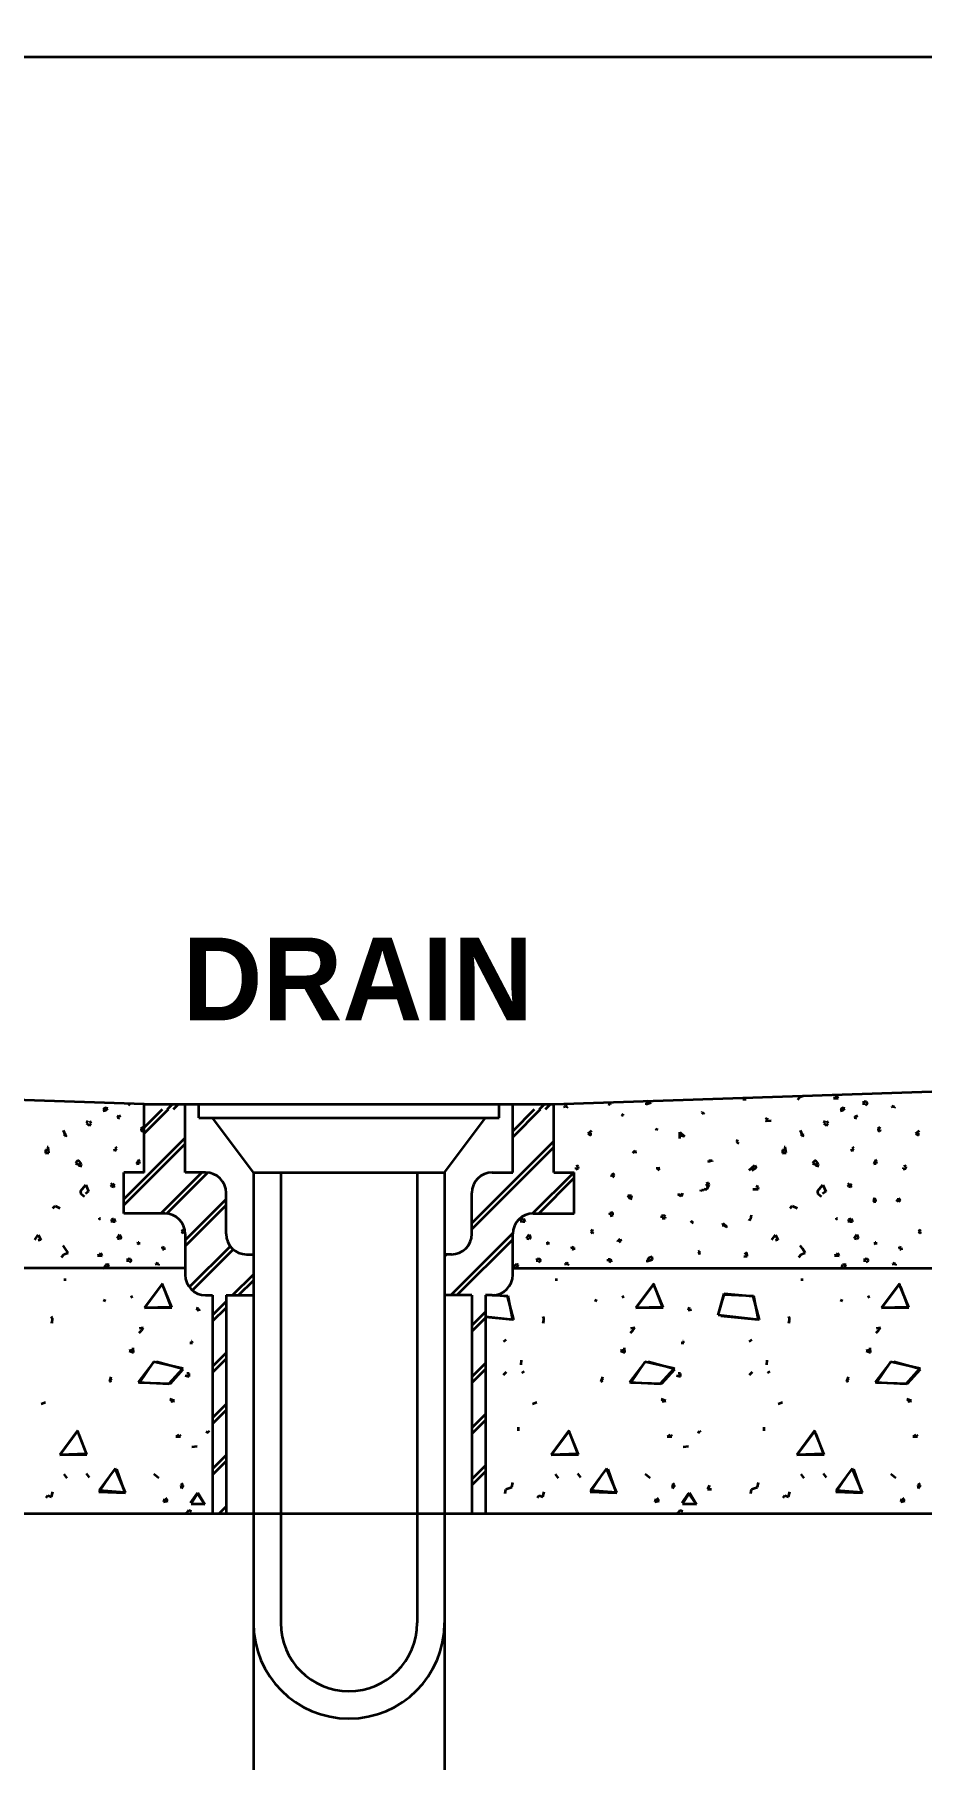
# Model space of a CAD drawing. Header units: inches. Extents: x 2025 to 34930, y -6955 to 4650.
# Drawn here: x 9650.2 to 9695.1, y -2559.7 to -2472.5 of the extents above; entities that cross this region are included whole.
import ezdxf
from ezdxf.enums import TextEntityAlignment as Align

# ---------------------------------------------------------------- set-up
doc = ezdxf.new("R2010")
doc.units = ezdxf.units.IN
doc.header["$MEASUREMENT"] = 0
doc.layers.add('PDF-TEXT', color=7, linetype='Continuous', lineweight=35)
doc.styles.add('Century Gothic_B', font='GOTHICB.TTF', dxfattribs={"height": 6.659722})
doc.styles.add('SWISS', font='swissl.ttf')
doc.dimstyles.new('STANDARD$7', dxfattribs={"dimscale": 48, "dimtxt": 0.125, "dimasz": 0.125, "dimexe": 0.0625, "dimexo": 0.0625, "dimgap": 0.0625, "dimtad": 1, "dimdec": 0, "dimzin": 3, "dimdsep": 46, "dimlunit": 4, "dimtxsty": 'SWISS', "dimcen": 0.0625, "dimadec": 0, "dimazin": 0, "dimtfac": 1, "dimtdec": 0, "dimtmove": 0, "dimatfit": 3, "dimfxl": 1, "dimfrac": 2, "dimtolj": 1, "dimtzin": 0, "dimarcsym": 0})

msp = doc.modelspace()

# ---------------------------------------------------------------- linework, layer by layer
at = {"layer": 'PDF-TEXT'}
for p, q in [((9606.096, -2473.615), (9725.539, -2473.615)), ((9655.79, -2526.593), (9617.047, -2525.28)), ((9676.508, -2526.593), (9715.251, -2525.28)), ((9653.79, -2526.773), (9653.719, -2526.879)), ((9653.719, -2526.925), (9653.831, -2526.917)), ((9653.941, -2526.804), (9653.79, -2526.773)), ((9653.831, -2526.917), (9653.941, -2526.804)), ((9655.08, -2526.566), (9654.97, -2526.655)), ((9655.79, -2526.593), (9676.508, -2526.593)), ((9655.79, -2530.047), (9655.79, -2526.593)), ((9655.79, -2527.777), (9656.722, -2526.846)), ((9655.79, -2528.081), (9657.025, -2526.846)), ((9656.975, -2526.846), (9657.227, -2526.593)), ((9657.279, -2526.846), (9657.532, -2526.593)), ((9657.862, -2530.047), (9657.862, -2526.593)), ((9658.553, -2527.283), (9658.553, -2526.593)), ((9673.746, -2527.283), (9673.746, -2526.593)), ((9674.436, -2530.047), (9674.436, -2526.593)), ((9674.436, -2527.95), (9675.54, -2526.846)), ((9674.436, -2528.255), (9675.845, -2526.846)), ((9675.792, -2526.846), (9676.045, -2526.593)), ((9676.097, -2526.846), (9676.35, -2526.593)), ((9676.508, -2530.047), (9676.508, -2526.593)), ((9677.054, -2526.686), (9677.108, -2526.673)), ((9677.089, -2526.778), (9677.054, -2526.686)), ((9677.108, -2526.673), (9677.18, -2526.721)), ((9677.18, -2526.721), (9677.153, -2526.799)), ((9679.361, -2526.634), (9679.26, -2526.588)), ((9679.332, -2526.497), (9679.361, -2526.634)), ((9681.267, -2526.432), (9681.18, -2526.526)), ((9681.18, -2526.526), (9681.188, -2526.631)), ((9681.185, -2526.588), (9681.444, -2526.5)), ((9686.074, -2526.339), (9686.239, -2526.335)), ((9688.85, -2526.379), (9688.983, -2526.228)), ((9688.983, -2526.228), (9689.131, -2526.165)), ((9690.746, -2526.28), (9690.666, -2526.293)), ((9690.666, -2526.293), (9690.893, -2526.311)), ((9690.827, -2526.178), (9690.751, -2526.317)), ((9690.893, -2526.311), (9690.827, -2526.178)), ((9691.081, -2526.773), (9691.01, -2526.879)), ((9691.01, -2526.925), (9691.122, -2526.917)), ((9691.232, -2526.804), (9691.081, -2526.773)), ((9691.122, -2526.917), (9691.232, -2526.804)), ((9692.201, -2526.622), (9692.197, -2526.44)), ((9692.197, -2526.44), (9692.31, -2526.459)), ((9692.374, -2526.573), (9692.261, -2526.655)), ((9692.31, -2526.459), (9692.374, -2526.573)), ((9693.628, -2526.686), (9693.682, -2526.673)), ((9693.662, -2526.778), (9693.628, -2526.686)), ((9693.682, -2526.673), (9693.754, -2526.721)), ((9693.754, -2526.721), (9693.727, -2526.799)), ((9652.933, -2527.434), (9652.875, -2527.56)), ((9652.875, -2527.56), (9653.014, -2527.665)), ((9653.014, -2527.665), (9653.1, -2527.564)), ((9653.1, -2527.564), (9653.042, -2527.451)), ((9654.429, -2527.205), (9654.485, -2527.281)), ((9654.485, -2527.238), (9654.429, -2527.205)), ((9654.445, -2527.27), (9654.589, -2527.179)), ((9654.485, -2527.281), (9654.464, -2527.353)), ((9654.589, -2527.179), (9654.485, -2527.238)), ((9655.644, -2527.752), (9655.636, -2527.926)), ((9655.753, -2527.841), (9655.644, -2527.752)), ((9658.553, -2527.283), (9673.746, -2527.283)), ((9661.316, -2530.047), (9659.243, -2527.283)), ((9670.983, -2530.047), (9673.056, -2527.283)), ((9680.02, -2527.105), (9679.948, -2527.159)), ((9679.956, -2527.142), (9680.026, -2527.157)), ((9679.971, -2527.174), (9679.956, -2527.142)), ((9680.026, -2527.157), (9680.02, -2527.105)), ((9684.024, -2526.956), (9683.995, -2527.013)), ((9683.995, -2527.013), (9684.086, -2527.089)), ((9684.086, -2527.089), (9684.129, -2527.009)), ((9687.214, -2527.434), (9687.517, -2527.421)), ((9687.269, -2527.458), (9687.214, -2527.434)), ((9687.238, -2527.353), (9687.3, -2527.29)), ((9687.3, -2527.29), (9687.269, -2527.458)), ((9690.224, -2527.434), (9690.166, -2527.56)), ((9690.166, -2527.56), (9690.306, -2527.665)), ((9690.306, -2527.665), (9690.391, -2527.564)), ((9690.391, -2527.564), (9690.333, -2527.451)), ((9691.72, -2527.205), (9691.777, -2527.281)), ((9691.777, -2527.238), (9691.72, -2527.205)), ((9691.736, -2527.27), (9691.88, -2527.179)), ((9691.777, -2527.281), (9691.755, -2527.353)), ((9691.88, -2527.179), (9691.777, -2527.238)), ((9692.936, -2527.752), (9692.928, -2527.926)), ((9693.044, -2527.841), (9692.936, -2527.752)), ((9651.692, -2527.916), (9651.819, -2528.231)), ((9651.865, -2528.163), (9651.699, -2528.133)), ((9651.819, -2528.231), (9651.865, -2528.163)), ((9654.755, -2531.403), (9657.863, -2528.295)), ((9654.755, -2531.708), (9657.863, -2528.6)), ((9655.636, -2527.926), (9655.716, -2527.983)), ((9655.716, -2527.983), (9655.753, -2527.881)), ((9672.365, -2532.611), (9676.508, -2528.468)), ((9678.423, -2527.935), (9678.233, -2528.092)), ((9678.233, -2528.092), (9678.382, -2528.173)), ((9678.382, -2528.173), (9678.39, -2528.061)), ((9681.701, -2527.892), (9681.677, -2527.837)), ((9681.695, -2527.909), (9681.738, -2527.828)), ((9681.738, -2527.828), (9681.701, -2527.892)), ((9682.893, -2528.328), (9682.893, -2528.006)), ((9682.893, -2528.006), (9683.12, -2528.231)), ((9682.953, -2528.201), (9682.933, -2528.133)), ((9683.12, -2528.231), (9682.953, -2528.201)), ((9685.805, -2528.389), (9685.751, -2528.506)), ((9685.751, -2528.506), (9685.811, -2528.537)), ((9685.811, -2528.537), (9685.866, -2528.583)), ((9688.983, -2527.916), (9689.11, -2528.231)), ((9689.157, -2528.163), (9688.99, -2528.133)), ((9689.11, -2528.231), (9689.157, -2528.163)), ((9692.928, -2527.926), (9693.008, -2527.983)), ((9693.008, -2527.983), (9693.044, -2527.881)), ((9694.996, -2527.935), (9694.806, -2528.092)), ((9694.806, -2528.092), (9694.956, -2528.173)), ((9694.956, -2528.173), (9694.964, -2528.061)), ((9650.791, -2528.898), (9650.798, -2529.063)), ((9650.885, -2528.935), (9650.791, -2528.898)), ((9650.798, -2529.063), (9650.972, -2529.055)), ((9650.925, -2528.763), (9650.878, -2528.77)), ((9650.972, -2529.055), (9650.925, -2528.763)), ((9652.403, -2529.472), (9652.306, -2529.579)), ((9652.481, -2529.439), (9652.403, -2529.472)), ((9652.613, -2529.625), (9652.481, -2529.439)), ((9654.263, -2528.857), (9654.309, -2528.977)), ((9654.309, -2528.977), (9654.385, -2528.831)), ((9654.385, -2528.831), (9654.338, -2528.746)), ((9655.514, -2529.422), (9655.405, -2529.607)), ((9655.569, -2529.494), (9655.493, -2529.389)), ((9655.526, -2529.601), (9655.569, -2529.494)), ((9672.365, -2532.915), (9676.508, -2528.772)), ((9680.511, -2529.048), (9680.624, -2528.943)), ((9680.624, -2528.943), (9680.637, -2529.07)), ((9684.38, -2529.557), (9684.347, -2529.437)), ((9684.347, -2529.437), (9684.527, -2529.437)), ((9684.514, -2529.49), (9684.454, -2529.445)), ((9684.527, -2529.437), (9684.514, -2529.49)), ((9688.083, -2528.898), (9688.089, -2529.063)), ((9688.176, -2528.935), (9688.083, -2528.898)), ((9688.089, -2529.063), (9688.263, -2529.055)), ((9688.216, -2528.763), (9688.17, -2528.77)), ((9688.263, -2529.055), (9688.216, -2528.763)), ((9689.694, -2529.472), (9689.598, -2529.579)), ((9689.772, -2529.439), (9689.694, -2529.472)), ((9689.904, -2529.625), (9689.772, -2529.439)), ((9691.554, -2528.857), (9691.6, -2528.977)), ((9691.6, -2528.977), (9691.676, -2528.831)), ((9691.676, -2528.831), (9691.629, -2528.746)), ((9692.806, -2529.422), (9692.697, -2529.607)), ((9692.86, -2529.494), (9692.784, -2529.389)), ((9692.817, -2529.601), (9692.86, -2529.494)), ((9652.306, -2529.579), (9652.494, -2529.662)), ((9652.494, -2529.662), (9652.506, -2529.751)), ((9652.559, -2529.775), (9652.613, -2529.625)), ((9654.755, -2532.118), (9654.755, -2530.047)), ((9655.79, -2530.047), (9654.755, -2530.047)), ((9655.405, -2529.607), (9655.526, -2529.601)), ((9656.629, -2532.118), (9658.7, -2530.046)), ((9656.916, -2532.136), (9658.987, -2530.065)), ((9658.898, -2530.047), (9657.862, -2530.047)), ((9661.316, -2530.047), (9661.316, -2561.813)), ((9661.316, -2530.047), (9670.983, -2530.047)), ((9662.697, -2530.047), (9662.697, -2552.836)), ((9669.602, -2530.047), (9669.602, -2552.836)), ((9670.983, -2530.047), (9670.983, -2561.813)), ((9673.4, -2530.047), (9674.436, -2530.047)), ((9675.44, -2532.126), (9677.518, -2530.047)), ((9675.752, -2532.118), (9677.544, -2530.326)), ((9676.508, -2530.047), (9677.544, -2530.047)), ((9677.544, -2532.118), (9677.544, -2530.047)), ((9677.625, -2529.804), (9677.62, -2529.88)), ((9677.62, -2529.88), (9677.74, -2529.849)), ((9677.691, -2529.706), (9677.65, -2529.745)), ((9677.757, -2529.753), (9677.691, -2529.706)), ((9677.74, -2529.849), (9677.757, -2529.753)), ((9679.447, -2530.161), (9679.421, -2530.273)), ((9679.49, -2530.102), (9679.447, -2530.161)), ((9679.591, -2530.189), (9679.49, -2530.102)), ((9679.496, -2530.301), (9679.591, -2530.189)), ((9681.877, -2529.823), (9681.693, -2529.839)), ((9681.776, -2529.937), (9681.877, -2529.823)), ((9686.395, -2529.932), (9686.682, -2529.677)), ((9686.749, -2529.812), (9686.535, -2529.94)), ((9686.682, -2529.677), (9686.749, -2529.812)), ((9689.598, -2529.579), (9689.786, -2529.662)), ((9689.786, -2529.662), (9689.798, -2529.751)), ((9689.85, -2529.775), (9689.904, -2529.625)), ((9692.697, -2529.607), (9692.817, -2529.601)), ((9694.199, -2529.804), (9694.194, -2529.88)), ((9694.194, -2529.88), (9694.314, -2529.849)), ((9694.265, -2529.706), (9694.224, -2529.745)), ((9694.331, -2529.753), (9694.265, -2529.706)), ((9694.314, -2529.849), (9694.331, -2529.753)), ((9652.566, -2530.996), (9652.833, -2530.666)), ((9652.619, -2531.154), (9652.566, -2530.996)), ((9652.766, -2531.288), (9652.619, -2531.154)), ((9652.979, -2531.004), (9652.82, -2531.124)), ((9652.833, -2530.666), (9652.979, -2531.004)), ((9654.16, -2530.608), (9654.104, -2530.678)), ((9654.104, -2530.678), (9654.148, -2530.75)), ((9654.148, -2530.75), (9654.237, -2530.774)), ((9654.234, -2530.658), (9654.208, -2530.61)), ((9654.297, -2530.728), (9654.234, -2530.658)), ((9654.237, -2530.774), (9654.297, -2530.728)), ((9659.934, -2533.154), (9659.934, -2531.082)), ((9672.364, -2533.154), (9672.364, -2531.082)), ((9680.251, -2531.206), (9680.451, -2531.206)), ((9680.365, -2531.371), (9680.251, -2531.206)), ((9680.451, -2531.206), (9680.391, -2531.438)), ((9682.786, -2531.161), (9682.946, -2531.251)), ((9682.993, -2531.191), (9682.786, -2531.161)), ((9682.946, -2531.251), (9683.019, -2531.101)), ((9683.019, -2531.101), (9682.959, -2531.266)), ((9683.95, -2531.005), (9683.96, -2530.924)), ((9683.96, -2530.924), (9684.086, -2530.95)), ((9684.086, -2530.95), (9684.123, -2530.872)), ((9684.123, -2530.872), (9684.191, -2530.889)), ((9684.191, -2530.889), (9684.262, -2530.894)), ((9684.338, -2530.573), (9684.223, -2530.621)), ((9684.223, -2530.621), (9684.282, -2530.761)), ((9684.262, -2530.894), (9684.371, -2530.667)), ((9684.371, -2530.667), (9684.338, -2530.573)), ((9686.578, -2530.896), (9686.849, -2530.894)), ((9686.863, -2530.796), (9686.753, -2530.737)), ((9686.849, -2530.894), (9686.863, -2530.796)), ((9689.857, -2530.996), (9690.124, -2530.666)), ((9689.911, -2531.154), (9689.857, -2530.996)), ((9690.057, -2531.288), (9689.911, -2531.154)), ((9690.271, -2531.004), (9690.111, -2531.124)), ((9690.124, -2530.666), (9690.271, -2531.004)), ((9691.451, -2530.608), (9691.395, -2530.678)), ((9691.395, -2530.678), (9691.439, -2530.75)), ((9691.439, -2530.75), (9691.529, -2530.774)), ((9691.525, -2530.658), (9691.499, -2530.61)), ((9691.589, -2530.728), (9691.525, -2530.658)), ((9691.529, -2530.774), (9691.589, -2530.728)), ((9651.173, -2531.86), (9651.278, -2531.731)), ((9651.278, -2531.731), (9651.528, -2531.849)), ((9656.826, -2532.118), (9654.755, -2532.118)), ((9657.862, -2533.475), (9659.934, -2531.403)), ((9657.862, -2533.779), (9659.934, -2531.708)), ((9675.472, -2532.118), (9677.544, -2532.118)), ((9679.364, -2532.102), (9679.321, -2532.185)), ((9679.496, -2532.075), (9679.364, -2532.102)), ((9679.492, -2532.206), (9679.496, -2532.075)), ((9688.464, -2531.86), (9688.569, -2531.731)), ((9688.569, -2531.731), (9688.819, -2531.849)), ((9692.714, -2531.334), (9692.679, -2531.531)), ((9692.679, -2531.531), (9692.804, -2531.515)), ((9692.806, -2531.421), (9692.745, -2531.375)), ((9692.804, -2531.515), (9692.806, -2531.421)), ((9693.956, -2531.528), (9693.84, -2531.443)), ((9693.947, -2531.341), (9694.042, -2531.452)), ((9693.964, -2531.515), (9693.947, -2531.341)), ((9694.042, -2531.452), (9693.956, -2531.528)), ((9653.494, -2532.346), (9653.509, -2532.363)), ((9653.509, -2532.363), (9653.504, -2532.422)), ((9653.504, -2532.422), (9653.564, -2532.378)), ((9653.564, -2532.378), (9653.546, -2532.365)), ((9654.152, -2532.418), (9654.259, -2532.372)), ((9654.162, -2532.579), (9654.152, -2532.418)), ((9654.325, -2532.542), (9654.22, -2532.546)), ((9654.259, -2532.372), (9654.325, -2532.542)), ((9657.74, -2532.936), (9657.669, -2533.03)), ((9657.669, -2533.03), (9657.742, -2533.137)), ((9657.777, -2533.026), (9657.74, -2532.936)), ((9657.742, -2533.137), (9657.783, -2533.05)), ((9674.869, -2532.418), (9674.976, -2532.372)), ((9674.879, -2532.579), (9674.869, -2532.418)), ((9675.042, -2532.542), (9674.938, -2532.546)), ((9674.976, -2532.372), (9675.042, -2532.542)), ((9678.458, -2532.936), (9678.386, -2533.03)), ((9678.386, -2533.03), (9678.46, -2533.137)), ((9678.495, -2533.026), (9678.458, -2532.936)), ((9678.46, -2533.137), (9678.501, -2533.05)), ((9679.37, -2532.243), (9679.492, -2532.206)), ((9681.965, -2532.235), (9681.961, -2532.335)), ((9682.102, -2532.23), (9681.965, -2532.235)), ((9681.997, -2532.355), (9682.151, -2532.353)), ((9682.167, -2532.296), (9682.102, -2532.23)), ((9682.151, -2532.353), (9682.167, -2532.296)), ((9683.44, -2532.51), (9683.54, -2532.562)), ((9683.48, -2532.54), (9683.44, -2532.51)), ((9683.54, -2532.562), (9683.486, -2532.63)), ((9685.068, -2532.615), (9685.267, -2532.795)), ((9685.121, -2532.787), (9685.068, -2532.615)), ((9685.234, -2532.817), (9685.081, -2532.705)), ((9685.267, -2532.795), (9685.234, -2532.817)), ((9686.461, -2532.405), (9686.395, -2532.48)), ((9686.395, -2532.48), (9686.408, -2532.435)), ((9686.502, -2532.21), (9686.461, -2532.405)), ((9690.785, -2532.346), (9690.801, -2532.363)), ((9690.801, -2532.363), (9690.795, -2532.422)), ((9690.795, -2532.422), (9690.855, -2532.378)), ((9690.855, -2532.378), (9690.838, -2532.365)), ((9691.443, -2532.418), (9691.55, -2532.372)), ((9691.453, -2532.579), (9691.443, -2532.418)), ((9691.616, -2532.542), (9691.511, -2532.546)), ((9691.55, -2532.372), (9691.616, -2532.542)), ((9695.031, -2532.936), (9694.96, -2533.03)), ((9694.96, -2533.03), (9695.034, -2533.137)), ((9695.069, -2533.026), (9695.031, -2532.936)), ((9695.034, -2533.137), (9695.075, -2533.05)), ((9650.251, -2533.447), (9650.431, -2533.207)), ((9650.431, -2533.207), (9650.551, -2533.454)), ((9650.551, -2533.454), (9650.431, -2533.484)), ((9651.796, -2533.885), (9651.691, -2533.748)), ((9651.934, -2534.105), (9651.796, -2533.885)), ((9654.414, -2533.382), (9654.544, -2533.192)), ((9654.554, -2533.419), (9654.455, -2533.412)), ((9654.544, -2533.192), (9654.622, -2533.357)), ((9654.622, -2533.357), (9654.554, -2533.419)), ((9655.514, -2533.687), (9655.458, -2533.643)), ((9655.474, -2533.643), (9655.483, -2533.573)), ((9655.483, -2533.573), (9655.512, -2533.573)), ((9655.512, -2533.573), (9655.514, -2533.687)), ((9656.71, -2533.807), (9656.801, -2533.842)), ((9656.729, -2533.933), (9656.71, -2533.807)), ((9656.807, -2533.957), (9656.739, -2533.931)), ((9656.801, -2533.842), (9656.807, -2533.957)), ((9657.862, -2533.154), (9657.862, -2535.226)), ((9658.087, -2535.839), (9660.16, -2533.767)), ((9658.232, -2535.999), (9660.301, -2533.931)), ((9671.304, -2536.261), (9674.443, -2533.123)), ((9671.608, -2536.261), (9674.436, -2533.434)), ((9674.436, -2535.226), (9674.436, -2533.154)), ((9675.131, -2533.382), (9675.261, -2533.192)), ((9675.271, -2533.419), (9675.172, -2533.412)), ((9675.261, -2533.192), (9675.339, -2533.357)), ((9675.339, -2533.357), (9675.271, -2533.419)), ((9676.232, -2533.687), (9676.175, -2533.643)), ((9676.191, -2533.643), (9676.201, -2533.573)), ((9676.201, -2533.573), (9676.23, -2533.573)), ((9676.23, -2533.573), (9676.232, -2533.687)), ((9677.427, -2533.807), (9677.518, -2533.842)), ((9677.446, -2533.933), (9677.427, -2533.807)), ((9677.525, -2533.957), (9677.456, -2533.931)), ((9677.518, -2533.842), (9677.525, -2533.957)), ((9679.752, -2533.562), (9679.785, -2533.478)), ((9679.785, -2533.478), (9679.863, -2533.425)), ((9679.911, -2533.519), (9679.82, -2533.593)), ((9679.863, -2533.425), (9679.911, -2533.519)), ((9687.542, -2533.447), (9687.723, -2533.207)), ((9687.723, -2533.207), (9687.843, -2533.454)), ((9687.843, -2533.454), (9687.723, -2533.484)), ((9689.087, -2533.885), (9688.983, -2533.748)), ((9689.225, -2534.105), (9689.087, -2533.885)), ((9691.705, -2533.382), (9691.835, -2533.192)), ((9691.845, -2533.419), (9691.746, -2533.412)), ((9691.835, -2533.192), (9691.913, -2533.357)), ((9691.913, -2533.357), (9691.845, -2533.419)), ((9692.806, -2533.687), (9692.749, -2533.643)), ((9692.765, -2533.643), (9692.775, -2533.573)), ((9692.775, -2533.573), (9692.804, -2533.573)), ((9692.804, -2533.573), (9692.806, -2533.687)), ((9694.001, -2533.807), (9694.092, -2533.842)), ((9694.02, -2533.933), (9694.001, -2533.807)), ((9694.098, -2533.957), (9694.03, -2533.931)), ((9694.092, -2533.842), (9694.098, -2533.957)), ((9651.612, -2534.33), (9651.745, -2534.179)), ((9651.745, -2534.179), (9651.934, -2534.105)), ((9653.508, -2534.232), (9653.428, -2534.245)), ((9653.428, -2534.245), (9653.655, -2534.262)), ((9653.589, -2534.129), (9653.514, -2534.269)), ((9653.655, -2534.262), (9653.589, -2534.129)), ((9653.844, -2534.724), (9653.768, -2534.838)), ((9653.933, -2534.705), (9653.844, -2534.724)), ((9653.911, -2534.864), (9653.995, -2534.755)), ((9653.993, -2534.72), (9653.933, -2534.705)), ((9653.995, -2534.755), (9653.993, -2534.72)), ((9654.959, -2534.391), (9655.072, -2534.411)), ((9654.963, -2534.574), (9654.959, -2534.391)), ((9655.136, -2534.524), (9655.023, -2534.607)), ((9655.072, -2534.411), (9655.136, -2534.524)), ((9656.39, -2534.637), (9656.444, -2534.624)), ((9656.425, -2534.729), (9656.39, -2534.637)), ((9656.444, -2534.624), (9656.516, -2534.672)), ((9656.516, -2534.672), (9656.489, -2534.751)), ((9660.97, -2534.19), (9661.316, -2534.19)), ((9670.983, -2534.297), (9671.089, -2534.19)), ((9671.328, -2534.19), (9670.983, -2534.19)), ((9674.561, -2534.724), (9674.485, -2534.838)), ((9674.65, -2534.705), (9674.561, -2534.724)), ((9674.629, -2534.864), (9674.712, -2534.755)), ((9674.71, -2534.72), (9674.65, -2534.705)), ((9674.712, -2534.755), (9674.71, -2534.72)), ((9675.677, -2534.391), (9675.789, -2534.411)), ((9675.68, -2534.574), (9675.677, -2534.391)), ((9675.853, -2534.524), (9675.741, -2534.607)), ((9675.789, -2534.411), (9675.853, -2534.524)), ((9677.107, -2534.637), (9677.161, -2534.624)), ((9677.142, -2534.729), (9677.107, -2534.637)), ((9677.161, -2534.624), (9677.233, -2534.672)), ((9677.233, -2534.672), (9677.206, -2534.751)), ((9679.257, -2534.439), (9679.384, -2534.439)), ((9679.267, -2534.526), (9679.257, -2534.439)), ((9679.415, -2534.585), (9679.314, -2534.539)), ((9679.384, -2534.439), (9679.415, -2534.585)), ((9681.334, -2534.362), (9681.233, -2534.478)), ((9681.233, -2534.478), (9681.241, -2534.583)), ((9681.239, -2534.539), (9681.497, -2534.452)), ((9681.491, -2534.319), (9681.334, -2534.362)), ((9681.497, -2534.452), (9681.491, -2534.319)), ((9683.888, -2534.033), (9683.811, -2534.068)), ((9683.811, -2534.068), (9683.906, -2534.179)), ((9683.878, -2534.19), (9683.888, -2534.033)), ((9686.128, -2534.29), (9686.293, -2534.286)), ((9686.285, -2534.09), (9686.158, -2534.197)), ((9686.293, -2534.286), (9686.285, -2534.09)), ((9688.903, -2534.33), (9689.037, -2534.179)), ((9689.037, -2534.179), (9689.225, -2534.105)), ((9690.799, -2534.232), (9690.719, -2534.245)), ((9690.719, -2534.245), (9690.946, -2534.262)), ((9690.88, -2534.129), (9690.805, -2534.269)), ((9690.946, -2534.262), (9690.88, -2534.129)), ((9691.135, -2534.724), (9691.059, -2534.838)), ((9691.224, -2534.705), (9691.135, -2534.724)), ((9691.203, -2534.864), (9691.286, -2534.755)), ((9691.284, -2534.72), (9691.224, -2534.705)), ((9691.286, -2534.755), (9691.284, -2534.72)), ((9692.25, -2534.391), (9692.363, -2534.411)), ((9692.254, -2534.574), (9692.25, -2534.391)), ((9692.427, -2534.524), (9692.315, -2534.607)), ((9692.363, -2534.411), (9692.427, -2534.524)), ((9693.681, -2534.637), (9693.735, -2534.624)), ((9693.716, -2534.729), (9693.681, -2534.637)), ((9693.735, -2534.624), (9693.807, -2534.672)), ((9693.807, -2534.672), (9693.78, -2534.751)), ((9657.862, -2534.88), (9573.528, -2534.88)), ((9651.727, -2535.465), (9651.842, -2535.459)), ((9653.719, -2534.88), (9653.884, -2534.868)), ((9653.884, -2534.868), (9653.911, -2534.864)), ((9656.723, -2535.666), (9655.799, -2536.901)), ((9656.692, -2535.677), (9655.804, -2536.884)), ((9657.179, -2536.884), (9656.692, -2535.677)), ((9660.254, -2536.261), (9661.316, -2535.201)), ((9660.559, -2536.261), (9661.316, -2535.506)), ((9674.436, -2534.88), (9674.602, -2534.868)), ((9674.436, -2534.88), (9736.588, -2534.88)), ((9674.602, -2534.868), (9674.629, -2534.864)), ((9676.588, -2535.465), (9676.703, -2535.459)), ((9681.584, -2535.666), (9680.66, -2536.901)), ((9681.553, -2535.677), (9680.665, -2536.884)), ((9682.039, -2536.884), (9681.553, -2535.677)), ((9689.018, -2535.465), (9689.133, -2535.459)), ((9691.01, -2534.88), (9691.175, -2534.868)), ((9691.175, -2534.868), (9691.203, -2534.864)), ((9694.015, -2535.666), (9693.091, -2536.901)), ((9693.983, -2535.677), (9693.096, -2536.884)), ((9694.47, -2536.884), (9693.983, -2535.677)), ((9653.759, -2536.57), (9653.813, -2536.456)), ((9655.111, -2536.362), (9655.217, -2536.305)), ((9657.154, -2536.845), (9656.77, -2535.835)), ((9658.898, -2536.262), (9659.244, -2536.262)), ((9659.244, -2536.262), (9659.244, -2547.311)), ((9659.934, -2536.262), (9659.934, -2547.311)), ((9659.934, -2536.262), (9661.316, -2536.262)), ((9672.364, -2536.262), (9670.983, -2536.262)), ((9672.364, -2536.262), (9672.364, -2547.311)), ((9673.055, -2536.262), (9673.055, -2547.311)), ((9673.4, -2536.262), (9673.055, -2536.262)), ((9673.416, -2536.258), (9674.191, -2536.294)), ((9673.493, -2536.242), (9674.154, -2536.302)), ((9674.154, -2536.302), (9674.479, -2537.508)), ((9674.191, -2536.294), (9674.415, -2537.5)), ((9678.621, -2536.57), (9678.674, -2536.456)), ((9679.972, -2536.362), (9680.078, -2536.305)), ((9682.015, -2536.845), (9681.631, -2535.835)), ((9684.82, -2537.271), (9685.127, -2536.169)), ((9684.832, -2537.265), (9685.125, -2536.224)), ((9685.125, -2536.224), (9686.621, -2536.294)), ((9685.127, -2536.169), (9686.585, -2536.302)), ((9686.585, -2536.302), (9686.909, -2537.508)), ((9686.621, -2536.294), (9686.845, -2537.5)), ((9691.051, -2536.57), (9691.105, -2536.456)), ((9692.403, -2536.362), (9692.508, -2536.305)), ((9694.445, -2536.845), (9694.062, -2535.835)), ((9651.09, -2537.329), (9651.132, -2537.414)), ((9651.132, -2537.414), (9651.117, -2537.671)), ((9655.799, -2536.901), (9657.179, -2536.884)), ((9655.804, -2536.884), (9657.154, -2536.845)), ((9658.491, -2536.86), (9658.452, -2537.014)), ((9658.452, -2537.014), (9658.615, -2536.976)), ((9659.244, -2537.272), (9659.934, -2536.582)), ((9659.244, -2537.577), (9659.934, -2536.887)), ((9672.364, -2537.791), (9673.055, -2537.1)), ((9672.364, -2538.095), (9673.055, -2537.405)), ((9674.479, -2537.508), (9673.055, -2537.342)), ((9674.415, -2537.5), (9673.055, -2537.371)), ((9675.951, -2537.329), (9675.993, -2537.414)), ((9675.993, -2537.414), (9675.978, -2537.671)), ((9680.66, -2536.901), (9682.039, -2536.884)), ((9680.665, -2536.884), (9682.015, -2536.845)), ((9683.352, -2536.86), (9683.313, -2537.014)), ((9683.313, -2537.014), (9683.475, -2536.976)), ((9686.909, -2537.508), (9684.832, -2537.265)), ((9686.845, -2537.5), (9684.955, -2537.321)), ((9688.381, -2537.329), (9688.423, -2537.414)), ((9688.423, -2537.414), (9688.408, -2537.671)), ((9693.091, -2536.901), (9694.47, -2536.884)), ((9693.096, -2536.884), (9694.445, -2536.845)), ((9651.117, -2537.671), (9651.139, -2537.544)), ((9655.745, -2537.898), (9655.532, -2537.939)), ((9655.534, -2538.16), (9655.645, -2538.033)), ((9655.645, -2538.033), (9655.745, -2537.898)), ((9675.978, -2537.671), (9676, -2537.544)), ((9680.606, -2537.898), (9680.393, -2537.939)), ((9680.395, -2538.16), (9680.506, -2538.033)), ((9680.506, -2538.033), (9680.606, -2537.898)), ((9688.408, -2537.671), (9688.431, -2537.544)), ((9693.037, -2537.898), (9692.823, -2537.939)), ((9692.825, -2538.16), (9692.936, -2538.033)), ((9692.936, -2538.033), (9693.037, -2537.898)), ((9655.271, -2539.011), (9655.028, -2539.077)), ((9655.028, -2539.077), (9655.244, -2539.151)), ((9655.244, -2539.151), (9655.227, -2538.917)), ((9658.098, -2538.663), (9658.231, -2538.665)), ((9658.194, -2538.58), (9658.182, -2538.588)), ((9658.231, -2538.665), (9658.194, -2538.58)), ((9674.095, -2538.51), (9673.97, -2538.621)), ((9680.132, -2539.011), (9679.889, -2539.077)), ((9679.889, -2539.077), (9680.105, -2539.151)), ((9680.105, -2539.151), (9680.088, -2538.917)), ((9682.959, -2538.663), (9683.092, -2538.665)), ((9683.055, -2538.58), (9683.043, -2538.588)), ((9683.092, -2538.665), (9683.055, -2538.58)), ((9686.526, -2538.51), (9686.4, -2538.621)), ((9692.562, -2539.011), (9692.319, -2539.077)), ((9692.319, -2539.077), (9692.535, -2539.151)), ((9692.535, -2539.151), (9692.518, -2538.917)), ((9656.257, -2539.651), (9655.487, -2540.662)), ((9656.257, -2539.618), (9655.544, -2540.676)), ((9657.737, -2539.958), (9656.257, -2539.618)), ((9657.768, -2539.99), (9656.416, -2539.629)), ((9657.041, -2540.742), (9657.737, -2539.958)), ((9657.114, -2540.72), (9657.768, -2539.99)), ((9659.244, -2539.862), (9659.934, -2539.172)), ((9659.244, -2540.167), (9659.934, -2539.476)), ((9672.364, -2540.38), (9673.055, -2539.69)), ((9672.364, -2540.685), (9673.055, -2539.994)), ((9674.86, -2539.773), (9674.877, -2539.54)), ((9681.118, -2539.651), (9680.348, -2540.662)), ((9681.118, -2539.618), (9680.405, -2540.676)), ((9682.597, -2539.958), (9681.118, -2539.618)), ((9682.629, -2539.99), (9681.278, -2539.629)), ((9681.901, -2540.742), (9682.597, -2539.958)), ((9681.975, -2540.72), (9682.629, -2539.99)), ((9687.29, -2539.773), (9687.307, -2539.54)), ((9693.548, -2539.651), (9692.779, -2540.662)), ((9693.548, -2539.618), (9692.835, -2540.676)), ((9695.028, -2539.958), (9693.548, -2539.618)), ((9695.059, -2539.99), (9693.708, -2539.629)), ((9694.332, -2540.742), (9695.028, -2539.958)), ((9694.406, -2540.72), (9695.059, -2539.99)), ((9654.108, -2540.388), (9654.037, -2540.62)), ((9654.037, -2540.62), (9654.138, -2540.573)), ((9654.138, -2540.573), (9654.082, -2540.485)), ((9655.487, -2540.662), (9657.041, -2540.742)), ((9655.544, -2540.676), (9657.114, -2540.72)), ((9657.862, -2540.318), (9658.057, -2540.372)), ((9658.057, -2540.22), (9657.951, -2540.22)), ((9658.057, -2540.372), (9658.057, -2540.22)), ((9673.975, -2540.291), (9674.127, -2540.14)), ((9674.889, -2540.179), (9675.012, -2540.106)), ((9678.969, -2540.388), (9678.898, -2540.62)), ((9678.898, -2540.62), (9678.998, -2540.573)), ((9678.998, -2540.573), (9678.942, -2540.485)), ((9680.348, -2540.662), (9681.901, -2540.742)), ((9680.405, -2540.676), (9681.975, -2540.72)), ((9682.723, -2540.318), (9682.917, -2540.372)), ((9682.917, -2540.22), (9682.812, -2540.22)), ((9682.917, -2540.372), (9682.917, -2540.22)), ((9686.405, -2540.291), (9686.557, -2540.14)), ((9687.32, -2540.179), (9687.442, -2540.106)), ((9691.4, -2540.388), (9691.328, -2540.62)), ((9691.328, -2540.62), (9691.429, -2540.573)), ((9691.429, -2540.573), (9691.373, -2540.485)), ((9692.779, -2540.662), (9694.332, -2540.742)), ((9692.835, -2540.676), (9694.406, -2540.72)), ((9650.577, -2541.749), (9650.793, -2541.659)), ((9657.323, -2541.592), (9657.085, -2541.518)), ((9657.179, -2541.518), (9657.137, -2541.631)), ((9657.137, -2541.631), (9657.323, -2541.592)), ((9659.244, -2542.452), (9659.934, -2541.761)), ((9675.437, -2541.749), (9675.653, -2541.659)), ((9682.184, -2541.592), (9681.946, -2541.518)), ((9682.039, -2541.518), (9681.997, -2541.631)), ((9681.997, -2541.631), (9682.184, -2541.592)), ((9687.868, -2541.749), (9688.084, -2541.659)), ((9694.615, -2541.592), (9694.376, -2541.518)), ((9694.47, -2541.518), (9694.428, -2541.631)), ((9694.428, -2541.631), (9694.615, -2541.592)), ((9659.244, -2542.757), (9659.934, -2542.066)), ((9672.364, -2542.97), (9673.055, -2542.28)), ((9672.364, -2543.274), (9673.055, -2542.584)), ((9652.439, -2543.092), (9651.515, -2544.326)), ((9652.408, -2543.103), (9651.52, -2544.309)), ((9652.894, -2544.309), (9652.408, -2543.103)), ((9652.87, -2544.271), (9652.486, -2543.26)), ((9657.54, -2543.324), (9657.383, -2543.409)), ((9657.383, -2543.409), (9657.618, -2543.401)), ((9657.618, -2543.401), (9657.569, -2543.313)), ((9658.956, -2543.24), (9659.015, -2543.119)), ((9658.998, -2543.144), (9658.956, -2543.24)), ((9659.015, -2543.119), (9659.081, -2543.18)), ((9674.722, -2543.111), (9674.724, -2542.939)), ((9677.3, -2543.092), (9676.376, -2544.326)), ((9677.268, -2543.103), (9676.381, -2544.309)), ((9677.755, -2544.309), (9677.268, -2543.103)), ((9677.73, -2544.271), (9677.347, -2543.26)), ((9682.401, -2543.324), (9682.243, -2543.409)), ((9682.243, -2543.409), (9682.479, -2543.401)), ((9682.479, -2543.401), (9682.43, -2543.313)), ((9683.817, -2543.24), (9683.876, -2543.119)), ((9683.859, -2543.144), (9683.817, -2543.24)), ((9683.876, -2543.119), (9683.942, -2543.18)), ((9687.152, -2543.111), (9687.155, -2542.939)), ((9689.731, -2543.092), (9688.806, -2544.326)), ((9689.699, -2543.103), (9688.812, -2544.309)), ((9690.186, -2544.309), (9689.699, -2543.103)), ((9690.161, -2544.271), (9689.778, -2543.26)), ((9694.831, -2543.324), (9694.674, -2543.409)), ((9694.674, -2543.409), (9694.91, -2543.401)), ((9694.91, -2543.401), (9694.861, -2543.313)), ((9651.515, -2544.326), (9652.894, -2544.309)), ((9651.52, -2544.309), (9652.87, -2544.271)), ((9658.201, -2543.926), (9658.465, -2543.884)), ((9659.244, -2545.042), (9659.934, -2544.351)), ((9676.376, -2544.326), (9677.755, -2544.309)), ((9676.381, -2544.309), (9677.73, -2544.271)), ((9683.062, -2543.926), (9683.325, -2543.884)), ((9688.806, -2544.326), (9690.186, -2544.309)), ((9688.812, -2544.309), (9690.161, -2544.271)), ((9653.024, -2545.483), (9652.867, -2545.267)), ((9654.32, -2545.019), (9653.514, -2546.121)), ((9654.841, -2546.25), (9654.32, -2545.019)), ((9654.801, -2546.215), (9654.406, -2545.063)), ((9659.244, -2545.346), (9659.934, -2544.656)), ((9672.364, -2545.559), (9673.055, -2544.869)), ((9672.364, -2545.864), (9673.055, -2545.174)), ((9677.885, -2545.483), (9677.728, -2545.267)), ((9679.181, -2545.019), (9678.375, -2546.121)), ((9679.702, -2546.25), (9679.181, -2545.019)), ((9679.662, -2546.215), (9679.267, -2545.063)), ((9690.316, -2545.483), (9690.158, -2545.267)), ((9691.611, -2545.019), (9690.805, -2546.121)), ((9692.132, -2546.25), (9691.611, -2545.019)), ((9692.093, -2546.215), (9691.697, -2545.063)), ((9651.884, -2545.507), (9651.739, -2545.303)), ((9653.998, -2545.461), (9653.494, -2546.198)), ((9653.514, -2546.121), (9654.801, -2546.215)), ((9656.271, -2545.295), (9656.522, -2545.494)), ((9657.749, -2545.781), (9657.643, -2545.869)), ((9657.643, -2545.869), (9657.68, -2546.035)), ((9657.68, -2546.035), (9657.785, -2545.872)), ((9674.056, -2546.289), (9674.078, -2546.073)), ((9674.078, -2546.073), (9674.387, -2545.969)), ((9674.387, -2545.969), (9674.432, -2545.734)), ((9676.745, -2545.507), (9676.6, -2545.303)), ((9678.859, -2545.461), (9678.355, -2546.198)), ((9678.375, -2546.121), (9679.662, -2546.215)), ((9681.132, -2545.295), (9681.383, -2545.494)), ((9682.61, -2545.781), (9682.504, -2545.869)), ((9682.504, -2545.869), (9682.54, -2546.035)), ((9682.54, -2546.035), (9682.646, -2545.872)), ((9684.385, -2545.886), (9684.286, -2546.071)), ((9684.286, -2546.071), (9684.488, -2546.06)), ((9686.486, -2546.289), (9686.509, -2546.073)), ((9686.509, -2546.073), (9686.818, -2545.969)), ((9686.818, -2545.969), (9686.862, -2545.734)), ((9689.175, -2545.507), (9689.03, -2545.303)), ((9691.289, -2545.461), (9690.785, -2546.198)), ((9690.805, -2546.121), (9692.093, -2546.215)), ((9693.562, -2545.295), (9693.813, -2545.494)), ((9695.04, -2545.781), (9694.934, -2545.869)), ((9694.934, -2545.869), (9694.971, -2546.035)), ((9694.971, -2546.035), (9695.077, -2545.872)), ((9650.825, -2546.505), (9650.906, -2546.389)), ((9650.906, -2546.389), (9651.092, -2546.455)), ((9651.092, -2546.455), (9651.161, -2546.204)), ((9653.494, -2546.198), (9654.841, -2546.25)), ((9656.81, -2546.559), (9656.77, -2546.711)), ((9656.77, -2546.711), (9656.979, -2546.651)), ((9656.979, -2546.651), (9656.883, -2546.507)), ((9658.138, -2546.764), (9658.474, -2546.283)), ((9658.157, -2546.792), (9658.509, -2546.25)), ((9658.16, -2546.806), (9658.833, -2546.808)), ((9658.863, -2546.836), (9658.16, -2546.806)), ((9658.474, -2546.283), (9658.814, -2546.786)), ((9658.509, -2546.25), (9658.863, -2546.836)), ((9659.565, -2547.31), (9659.934, -2546.941)), ((9675.685, -2546.505), (9675.766, -2546.389)), ((9675.766, -2546.389), (9675.953, -2546.455)), ((9675.953, -2546.455), (9676.022, -2546.204)), ((9678.355, -2546.198), (9679.702, -2546.25)), ((9681.67, -2546.559), (9681.631, -2546.711)), ((9681.631, -2546.711), (9681.84, -2546.651)), ((9681.84, -2546.651), (9681.744, -2546.507)), ((9682.998, -2546.764), (9683.335, -2546.283)), ((9683.018, -2546.792), (9683.37, -2546.25)), ((9683.021, -2546.806), (9683.694, -2546.808)), ((9683.723, -2546.836), (9683.021, -2546.806)), ((9683.335, -2546.283), (9683.674, -2546.786)), ((9683.37, -2546.25), (9683.723, -2546.836)), ((9688.116, -2546.505), (9688.197, -2546.389)), ((9688.197, -2546.389), (9688.383, -2546.455)), ((9688.383, -2546.455), (9688.453, -2546.204)), ((9690.785, -2546.198), (9692.132, -2546.25)), ((9694.101, -2546.559), (9694.062, -2546.711)), ((9694.062, -2546.711), (9694.27, -2546.651)), ((9694.27, -2546.651), (9694.175, -2546.507)), ((9758.77, -2547.311), (9573.528, -2547.311)), ((9657.862, -2547.311), (9657.938, -2547.272)), ((9657.938, -2547.272), (9658.049, -2547.137)), ((9658.049, -2547.137), (9658.184, -2547.173)), ((9682.723, -2547.311), (9682.799, -2547.272)), ((9682.799, -2547.272), (9682.91, -2547.137)), ((9682.91, -2547.137), (9683.045, -2547.173))]:
    msp.add_line(p, q, dxfattribs=at)
for centre, radius, start, end in [((9658.898, -2531.082), 1.036, 0, 90), ((9673.4, -2531.082), 1.036, 90, 180), ((9656.826, -2533.154), 1.036, 0, 90), ((9675.472, -2533.154), 1.036, 90, 180), ((9660.97, -2533.154), 1.036, 180, 269.99969), ((9671.329, -2533.154), 1.036, 269.99969, 359.99969), ((9658.898, -2535.226), 1.036, 180, 269.99969), ((9673.4, -2535.226), 1.036, 269.99969, 359.99969), ((9666.149, -2552.836), 4.834, 179.99982, 359.99969), ((9666.149, -2552.836), 3.452, 179.99973, 359.99969)]:
    msp.add_arc(centre, radius, start, end, dxfattribs=at)

# ---------------------------------------------------------------- texts
at = {"layer": 'PDF-TEXT', "style": 'Century Gothic_B'}
msp.add_text('DRAIN', height=4.1875, dxfattribs=at).set_placement((9666.595, -2520.261), align=Align.MIDDLE)

# ---------------------------------------------------------------- leaders
at = {"layer": 'PDF-TEXT'}
for points in [[(9665.116, -2283.261, -2.596), (9692.53, -2298.039, -2.596), (9715.021, -2298.039, -2.596)], [(9648.94, -2288.556), (9692.53, -2312.055), (9715.021, -2312.055)]]:
    msp.add_leader(points, dimstyle='STANDARD$7', override={"dimscale": 4608.000444, "dimtxt": 0.938, "dimasz": 0.125}, dxfattribs=at)

doc.saveas('drawing.dxf')
